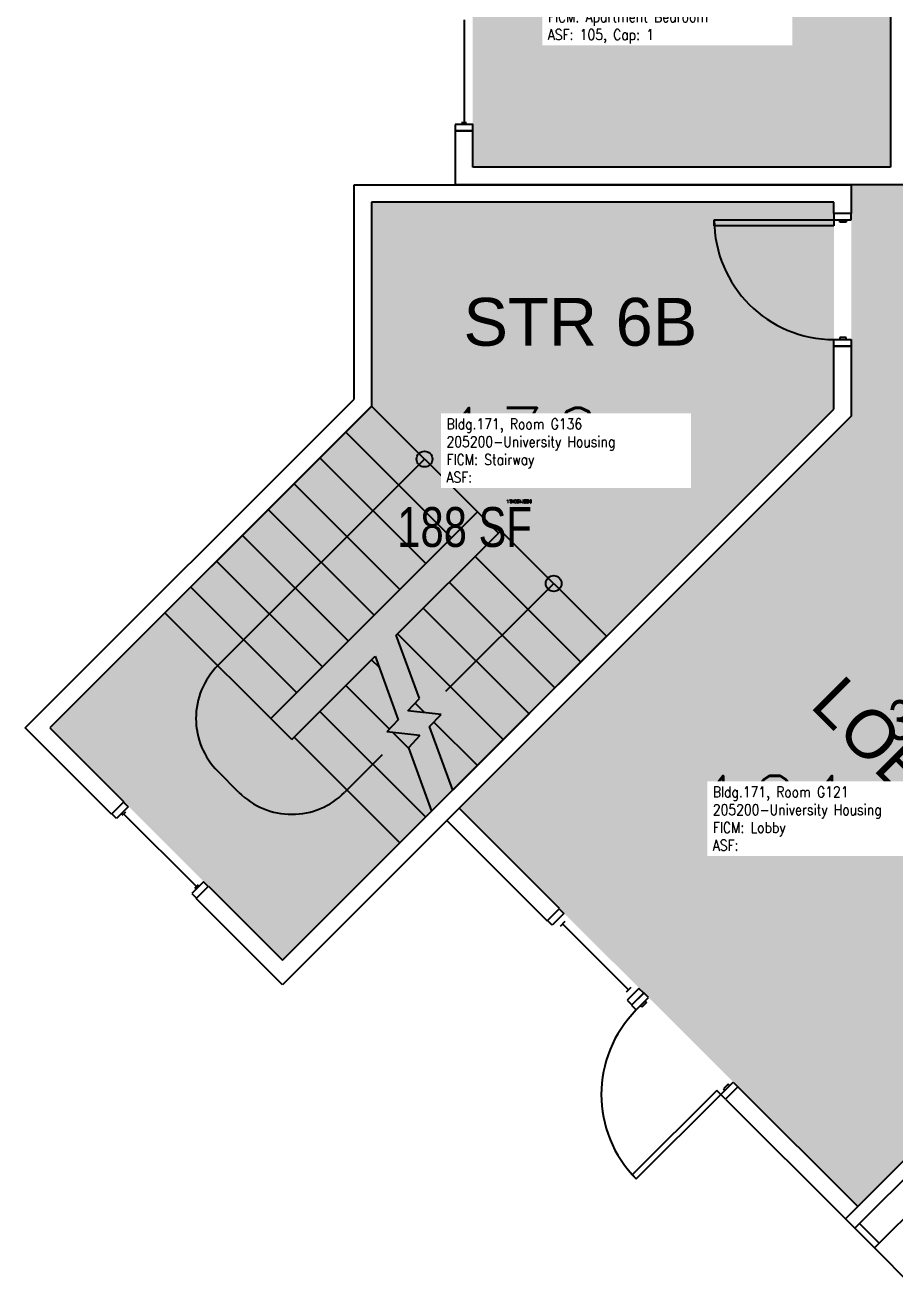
# Model space of a CAD drawing. Header units: inches. Extents: x 1063 to 4030, y -1482 to 1669.
# Drawn here: x 1075.3 to 1337.1, y -269.1 to 110.6 of the extents above; entities that cross this region are included whole.
import ezdxf
from ezdxf.enums import TextEntityAlignment as Align

# ---------------------------------------------------------------- set-up
doc = ezdxf.new("R2010")
doc.units = ezdxf.units.IN
doc.header["$LTSCALE"] = 192
doc.header["$MEASUREMENT"] = 0
for name, color, linetype in [('A-AREA-IDEN', 1, 'Continuous'), ('A-DOOR', 2, 'Continuous'), ('A-FLOR', 3, 'Continuous'), ('A-GLAZ', 1, 'Continuous'), ('A-IDEN-RNUM', 7, 'Continuous'), ('A-IDEN-SNUM', 4, 'Continuous'), ('A-IDEN-VNUM', 4, 'Continuous'), ('A-WALL', 5, 'Continuous'), ('AREA-TEXT', 3, 'Continuous'), ('Rooms-Category-Color', 7, 'Continuous'), ('Rooms-College-Color', 7, 'Continuous'), ('Rooms-Department-Color', 7, 'Continuous'), ('Rooms-Division-Color', 7, 'Continuous'), ('Rooms-Information', 7, 'Continuous')]:
    doc.layers.add(name, color=color, linetype=linetype)
doc.styles.add('AREA', font='arial.ttf', dxfattribs={"width": 0.75, "height": 12})
doc.styles.add('ROOMSNUMBER', font='txt.shx', dxfattribs={"height": 0.03})
doc.styles.add('ROOMVNUMBER', font='simplex.shx', dxfattribs={"width": 0.85})
doc.styles.get("Standard").update_dxf_attribs({"font": 'arial.ttf'})

msp = doc.modelspace()

# ---------------------------------------------------------------- hatches: boundary and pattern name
at = {"layer": 'A-FLOR'}
h = msp.add_hatch(color=256, dxfattribs=at)
edge = h.paths.add_edge_path()
edge.add_line((1194.245020358653, -18.08046209735687), (1196.825108389999, -18.08046209735687))
edge.add_ellipse((1195.535064374326, -20.08046209735684), major_axis=(-1.682886443342664, 1.682886443342664), ratio=0.9999999999999756, start_angle=225.0000000000004, end_angle=282.1770934426653, ccw=False)
edge.add_line((1197.915025206435, -20.08046209735687), (1193.155103542217, -20.08046209735687))
edge.add_ellipse((1195.535064374326, -20.08046209735687), major_axis=(1.682886443342761, 1.682886443342761), ratio=0.9999999999999934, start_angle=77.8229065573388, end_angle=134.9999999999995, ccw=False)
edge = h.paths.add_edge_path()
edge.add_line((1196.825108389999, -18.08046209735687), (1194.245020358653, -18.08046209735687))
edge.add_ellipse((1195.535064374326, -20.08046209735684), major_axis=(-1.68288644334273, 1.68288644334273), ratio=0.999999999999943, start_angle=282.1770934426649, end_angle=347.82290655733834, ccw=False)
edge = h.paths.add_edge_path()
edge.add_line((1195.535064374326, -20.08046209735687), (1197.915025206435, -20.08046209735687))
edge.add_ellipse((1195.535064374326, -20.08046209735687), major_axis=(1.682886443342676, 1.682886443342676), ratio=0.9999999999999657, start_angle=225.000000000001, end_angle=314.99999999999903, ccw=False)
edge.add_line((1195.535064374326, -22.46042292946589), (1195.535064374326, -20.08046209735687))
edge = h.paths.add_edge_path()
edge.add_line((1193.155103542217, -20.08046209735687), (1195.535064374326, -20.0804620973569))
edge.add_line((1195.535064374326, -20.08046209735687), (1195.535064374326, -22.46042292946586))
edge.add_ellipse((1195.535064374326, -20.08046209735684), major_axis=(-1.682886443342679, 1.682886443342679), ratio=0.9999999999999681, start_angle=45.00000000000131, end_angle=135.0000000000046, ccw=False)
h = msp.add_hatch(color=256, dxfattribs=at)
edge = h.paths.add_edge_path()
edge.add_line((1233.135893754215, -55.55712193054552), (1235.715981785561, -55.55712193054552))
edge.add_ellipse((1234.425937769888, -57.55712193054549), major_axis=(-1.682886443342664, 1.682886443342664), ratio=0.9999999999999756, start_angle=225.0000000000004, end_angle=282.1770934426653, ccw=False)
edge.add_line((1236.805898601997, -57.55712193054552), (1232.045976937779, -57.55712193054552))
edge.add_ellipse((1234.425937769888, -57.55712193054549), major_axis=(1.682886443342746, 1.682886443342746), ratio=0.9999999999999953, start_angle=77.82290655733908, end_angle=134.9999999999999, ccw=False)
edge = h.paths.add_edge_path()
edge.add_line((1235.71598178556, -55.55712193054552), (1233.135893754215, -55.55712193054552))
edge.add_ellipse((1234.425937769888, -57.55712193054552), major_axis=(-1.682886443342751, 1.682886443342751), ratio=0.999999999999943, start_angle=282.1770934426653, end_angle=347.822906557338, ccw=False)
edge = h.paths.add_edge_path()
edge.add_line((1234.425937769888, -57.55712193054552), (1236.805898601997, -57.55712193054552))
edge.add_ellipse((1234.425937769888, -57.55712193054552), major_axis=(1.682886443342676, 1.682886443342676), ratio=0.9999999999999657, start_angle=225.000000000001, end_angle=314.99999999999903, ccw=False)
edge.add_line((1234.425937769888, -59.93708276265454), (1234.425937769888, -57.55712193054552))
edge = h.paths.add_edge_path()
edge.add_line((1232.045976937779, -57.55712193054552), (1234.425937769888, -57.55712193054555))
edge.add_line((1234.425937769888, -57.55712193054552), (1234.425937769888, -59.93708276265451))
edge.add_ellipse((1234.425937769888, -57.55712193054552), major_axis=(1.682886443342732, 1.682886443342732), ratio=0.9999999999999946, start_angle=134.9999999999999, end_angle=225.0000000000001, ccw=False)
at = {"layer": 'Rooms-Category-Color', "true_color": 0x728ef3}
msp.add_hatch(color=171, dxfattribs=at).paths.add_polyline_path([(1335.813858092965, 67.88794663843669), (1210.063858092976, 67.87499999770785), (1210.063858093041, 186.624999997706), (1335.813858093027, 186.6249999976387)])
at = {"layer": 'Rooms-Category-Color', "true_color": 0xadadad}
for points in [[(1324.025364656535, 62.56892452026949), (1401.063858093238, 62.56892452026949), (1401.063858093238, -16.305648585409), (1444.038317028009, -59.2801075198463), (1438.735016144102, -64.58340840375347), (1444.391870393594, -70.24026265324589), (1447.92740429536, -66.7047287431448), (1476.211675565693, -94.98899996346204), (1475.151015395149, -96.04966013650672), (1477.97944252323, -98.87808725791852), (1480.031053306331, -96.80740014868934), (1480.325871780136, -96.51463008308929), (1486.730098019179, -101.9719239685713), (1514.748977475411, -129.9908034247956), (1460.611132304377, -184.1286485958258), (1454.954278054884, -178.4717943463334), (1451.418744153119, -182.0073282564347), (1429.498659992684, -160.0872441132425), (1427.775088197776, -161.8108178961744), (1427.33312839949, -161.368893588129), (1421.410644569397, -155.4468853451293), (1424.239327216406, -152.6182026914503), (1421.410900088325, -149.7897755700384), (1325.951256986801, -245.2489633888276), (1205.964889827132, -125.2625962291591), (1324.025364656535, -7.202121399754816)], [(1082.751532775072, -101.0441885432162), (1152.755104542844, -171.0477603109885), (1318.775364656535, -5.027500197296092), (1318.775364656535, 57.31892452026949), (1179.565024636098, 57.31892452026949), (1179.565024636098, -4.230696682189119)]]:
    msp.add_hatch(color=253, dxfattribs=at).paths.add_polyline_path(points)
at = {"layer": 'Rooms-College-Color', "true_color": 0xadadad}
for points in [[(1335.813858092965, 67.88794663843669), (1210.063858092976, 67.87499999770785), (1210.063858093041, 186.624999997706), (1335.813858093027, 186.6249999976387)], [(1324.025364656535, 62.56892452026949), (1401.063858093238, 62.56892452026949), (1401.063858093238, -16.305648585409), (1444.038317028009, -59.2801075198463), (1438.735016144102, -64.58340840375347), (1444.391870393594, -70.24026265324589), (1447.92740429536, -66.7047287431448), (1476.211675565693, -94.98899996346204), (1475.151015395149, -96.04966013650672), (1477.97944252323, -98.87808725791852), (1480.031053306331, -96.80740014868934), (1480.325871780136, -96.51463008308929), (1486.730098019179, -101.9719239685713), (1514.748977475411, -129.9908034247956), (1460.611132304377, -184.1286485958258), (1454.954278054884, -178.4717943463334), (1451.418744153119, -182.0073282564347), (1429.498659992684, -160.0872441132425), (1427.775088197776, -161.8108178961744), (1427.33312839949, -161.368893588129), (1421.410644569397, -155.4468853451293), (1424.239327216406, -152.6182026914503), (1421.410900088325, -149.7897755700384), (1325.951256986801, -245.2489633888276), (1205.964889827132, -125.2625962291591), (1324.025364656535, -7.202121399754816)], [(1082.751532775072, -101.0441885432162), (1152.755104542844, -171.0477603109885), (1318.775364656535, -5.027500197296092), (1318.775364656535, 57.31892452026949), (1179.565024636098, 57.31892452026949), (1179.565024636098, -4.230696682189119)]]:
    msp.add_hatch(color=253, dxfattribs=at).paths.add_polyline_path(points)
at = {"layer": 'Rooms-Department-Color', "true_color": 0x604aed}
msp.add_hatch(color=173, dxfattribs=at).paths.add_polyline_path([(1335.813858092965, 67.88794663843669), (1210.063858092976, 67.87499999770785), (1210.063858093041, 186.624999997706), (1335.813858093027, 186.6249999976387)])
at = {"layer": 'Rooms-Department-Color', "true_color": 0xacacac}
for points in [[(1324.025364656535, 62.56892452026949), (1401.063858093238, 62.56892452026949), (1401.063858093238, -16.305648585409), (1444.038317028009, -59.2801075198463), (1438.735016144102, -64.58340840375347), (1444.391870393594, -70.24026265324589), (1447.92740429536, -66.7047287431448), (1476.211675565693, -94.98899996346204), (1475.151015395149, -96.04966013650672), (1477.97944252323, -98.87808725791852), (1480.031053306331, -96.80740014868934), (1480.325871780136, -96.51463008308929), (1486.730098019179, -101.9719239685713), (1514.748977475411, -129.9908034247956), (1460.611132304377, -184.1286485958258), (1454.954278054884, -178.4717943463334), (1451.418744153119, -182.0073282564347), (1429.498659992684, -160.0872441132425), (1427.775088197776, -161.8108178961744), (1427.33312839949, -161.368893588129), (1421.410644569397, -155.4468853451293), (1424.239327216406, -152.6182026914503), (1421.410900088325, -149.7897755700384), (1325.951256986801, -245.2489633888276), (1205.964889827132, -125.2625962291591), (1324.025364656535, -7.202121399754816)], [(1082.751532775072, -101.0441885432162), (1152.755104542844, -171.0477603109885), (1318.775364656535, -5.027500197296092), (1318.775364656535, 57.31892452026949), (1179.565024636098, 57.31892452026949), (1179.565024636098, -4.230696682189119)]]:
    msp.add_hatch(color=253, dxfattribs=at).paths.add_polyline_path(points)
at = {"layer": 'Rooms-Division-Color', "true_color": 0x604aed}
msp.add_hatch(color=173, dxfattribs=at).paths.add_polyline_path([(1335.813858092965, 67.88794663843669), (1210.063858092976, 67.87499999770785), (1210.063858093041, 186.624999997706), (1335.813858093027, 186.6249999976387)])
at = {"layer": 'Rooms-Division-Color', "true_color": 0xadadad}
for points in [[(1324.025364656535, 62.56892452026949), (1401.063858093238, 62.56892452026949), (1401.063858093238, -16.305648585409), (1444.038317028009, -59.2801075198463), (1438.735016144102, -64.58340840375347), (1444.391870393594, -70.24026265324589), (1447.92740429536, -66.7047287431448), (1476.211675565693, -94.98899996346204), (1475.151015395149, -96.04966013650672), (1477.97944252323, -98.87808725791852), (1480.031053306331, -96.80740014868934), (1480.325871780136, -96.51463008308929), (1486.730098019179, -101.9719239685713), (1514.748977475411, -129.9908034247956), (1460.611132304377, -184.1286485958258), (1454.954278054884, -178.4717943463334), (1451.418744153119, -182.0073282564347), (1429.498659992684, -160.0872441132425), (1427.775088197776, -161.8108178961744), (1427.33312839949, -161.368893588129), (1421.410644569397, -155.4468853451293), (1424.239327216406, -152.6182026914503), (1421.410900088325, -149.7897755700384), (1325.951256986801, -245.2489633888276), (1205.964889827132, -125.2625962291591), (1324.025364656535, -7.202121399754816)], [(1082.751532775072, -101.0441885432162), (1152.755104542844, -171.0477603109885), (1318.775364656535, -5.027500197296092), (1318.775364656535, 57.31892452026949), (1179.565024636098, 57.31892452026949), (1179.565024636098, -4.230696682189119)]]:
    msp.add_hatch(color=253, dxfattribs=at).paths.add_polyline_path(points)

# ---------------------------------------------------------------- linework, layer by layer
at = {"layer": 'A-DOOR'}
for p, q in [((1324.025364656535, 53.9439245202696), (1318.775364656535, 53.9439245202696)), ((1318.775364656535, 53.9439245202696), (1318.775364656535, 51.9439245202696)), ((1324.025364656535, 51.9439245202696), (1324.025364656535, 53.9439245202696)), ((1282.775364656535, 50.19392452026943), (1282.775364656535, 51.94392452026943)), ((1282.775364656535, 51.94392452026943), (1318.775364656535, 51.9439245202696)), ((1318.775364656535, 50.1939245202696), (1282.775364656535, 50.19392452026943)), ((1318.775364656535, 51.9439245202696), (1318.775364656535, 50.1939245202696)), ((1318.775364656535, 51.9439245202696), (1324.025364656535, 51.9439245202696)), ((1320.525364656535, 51.3189245202696), (1320.525364656535, 51.9439245202696)), ((1320.525364656535, 51.9439245202696), (1322.525364656535, 51.9439245202696)), ((1322.525364656535, 51.3189245202696), (1320.525364656535, 51.3189245202696)), ((1322.525364656535, 51.9439245202696), (1322.525364656535, 51.3189245202696)), ((1318.775364656535, 13.94392452026958), (1318.775364656535, 15.94392452026958)), ((1318.775364656535, 15.94392452026958), (1324.025364656535, 15.9439245202696)), ((1322.525364656535, 16.5689245202696), (1320.525364656535, 16.5689245202696)), ((1320.525364656535, 16.5689245202696), (1320.525364656535, 15.9439245202696)), ((1320.525364656535, 15.9439245202696), (1322.525364656535, 15.9439245202696)), ((1322.525364656535, 15.9439245202696), (1322.525364656535, 16.5689245202696)), ((1324.025364656535, 15.9439245202696), (1324.025364656535, 13.9439245202696)), ((1324.025364656535, 13.9439245202696), (1318.775364656535, 13.94392452026958)), ((1261.604767590018, -180.902473992045), (1257.892456988789, -184.6147845932744)), ((1263.018981152391, -182.3166875544181), (1261.604767590018, -180.902473992045)), ((1257.892456988789, -184.6147845932744), (1259.306670551162, -186.0289981556475)), ((1259.306670551162, -186.0289981556475), (1263.018981152391, -182.3166875544181)), ((1260.544107418238, -184.791561288571), (1261.958320980611, -183.3773477261979)), ((1260.98604915648, -185.2335030268126), (1260.544107418238, -184.791561288571)), ((1262.400262718853, -183.8192894644395), (1260.98604915648, -185.2335030268126)), ((1261.958320980611, -183.3773477261979), (1262.400262718853, -183.8192894644395)), ((1284.762514673878, -211.4848422783631), (1288.474825275107, -207.7725316771337)), ((1286.972223365085, -208.3912501106719), (1285.558009802712, -209.805463673045)), ((1285.999951540954, -210.2474054112866), (1287.414165103327, -208.8331918489135)), ((1287.414165103327, -208.8331918489135), (1286.972223365085, -208.3912501106719)), ((1288.474825275107, -207.7725316771337), (1289.88903883748, -209.1867452395068)), ((1283.525077806801, -210.2474054112866), (1258.069233684085, -235.7032495340025)), ((1259.306670551162, -236.9406864010789), (1284.762514673878, -211.4848422783631)), ((1284.762514673878, -211.4848422783631), (1283.525077806801, -210.2474054112866)), ((1286.176728236251, -212.8990558407362), (1284.762514673878, -211.4848422783631)), ((1285.558009802712, -209.805463673045), (1285.999951540954, -210.2474054112866)), ((1289.88903883748, -209.1867452395068), (1286.176728236251, -212.8990558407362)), ((1258.069233684085, -235.7032495340025), (1259.306670551162, -236.9406864010789)), ((1326.48179692197, -250.3757328591781), (1325.067590257224, -251.7899395272583)), ((1332.404044019228, -256.2979799564372), (1326.481796922022, -250.3757328592301)), ((1326.481796922022, -250.3757328592301), (1326.48179692197, -250.3757328591781)), ((1325.067590257224, -251.7899395272583), (1330.989829462843, -257.7121925247976)), ((1330.989829462843, -257.7121925247976), (1332.404044019228, -256.2979799564374))]:
    msp.add_line(p, q, dxfattribs=at)
for centre, radius, start, end in [((1318.775364656535, 51.9439245202696), 36, 180, 270), ((1284.762514673878, -211.4848422783631), 36.00000000000001, 135.0000000000004, 225.0000000000004)]:
    msp.add_arc(centre, radius, start, end, dxfattribs=at)
at = {"layer": 'A-FLOR'}
for p, q in [((1179.625161797629, -4.170559520659509), (1082.751532775072, -101.0441885432164)), ((1179.625161797629, -4.170559520659509), (1211.444966951023, -35.99036467405421)), ((1133.30966762991, -82.30585884177293), (1195.535064374326, -20.08046209735687)), ((1188.110443171867, -59.32488845321018), (1156.290638018473, -27.50508329981557)), ((1211.444966951023, -35.99036467405421), (1149.219570206607, -98.21576141847027)), ((1217.80892848058, -42.35432620361047), (1211.444966952392, -35.99036467542317)), ((1187.044071639945, -73.11918290709508), (1218.51603519319, -41.64721935384861)), ((1218.51603519319, -41.64721935384819), (1250.335840346585, -73.4670245072428)), ((1234.425937769888, -57.55712193054552), (1201.899025835307, -90.08403386512748)), ((1155.583531667589, -104.5797228794525), (1117.399765053212, -66.39595626507565)), ((1193.995974159663, -92.21937810227001), (1187.044071639945, -73.11918290709508)), ((1250.335840346585, -73.46702450724246), (1204.026057969312, -119.7768068845181)), ((1155.583531667589, -104.5797228794525), (1180.680110609266, -79.48314393777417)), ((1180.680110609266, -79.48314393777417), (1187.632013128984, -98.58333913294905)), ((1179.625162227931, -80.5380923191093), (1181.887506332485, -82.80043642366269)), ((1171.846987634879, -88.31626691216155), (1184.948417504648, -101.4176967819297)), ((1190.536902688609, -95.8727771440038), (1193.995974159663, -92.21937810227001)), ((1192.687952825241, -93.60088291641881), (1195.535064804629, -96.44799489580652)), ((1187.632013128984, -98.58333913294905), (1184.172941657931, -102.2367381746829)), ((1200.533226920648, -97.02321264760934), (1190.536902688609, -95.8727771440038)), ((1197.074155449594, -100.6766116893431), (1200.533226920648, -97.02321264760934)), ((1194.169265889969, -103.3871736782884), (1184.172941657931, -102.2367381746829)), ((1185.974830852861, -102.444110130143), (1190.789680983165, -107.2589602604464)), ((1204.026057969312, -119.7768068845181), (1197.074155449594, -100.6766116893431)), ((1194.169265889969, -103.3871736782884), (1190.710194418915, -107.0405727200222)), ((1182.807142743271, -109.1759169571647), (1171.493434244287, -120.4896254561494)), ((1190.710194418915, -107.0405727200222), (1197.662096938634, -126.1407679151972)), ((1139.673629090892, -120.4896254561499), (1133.30966762991, -114.1256639951676)), ((1197.662096938634, -126.1407679151972), (1152.755104542844, -171.0477603109886))]:
    msp.add_line(p, q, dxfattribs=at)
at = {"layer": 'A-FLOR', "extrusion": (-0.7071067811865474, -0.7071067811865477, 3.32477980753808e-29)}
for p, q in [((1203.666792357971, -43.76853926710612), (1171.846987204576, -11.94873411371145)), ((1195.888617764919, -51.54671386015821), (1164.068812611525, -19.72690870676388)), ((1180.332268578815, -67.10306304626238), (1148.51246342542, -35.28325789286748)), ((1172.554093985763, -74.88123763931435), (1140.734288832368, -43.06143248591979)), ((1202.959686007087, -57.20356853995258), (1234.779491160481, -89.02337369334714)), ((1164.068813041828, -96.0944415052137), (1195.888618195223, -127.9142466586082)), ((1156.290638448776, -103.8726160982659), (1188.110443602171, -135.6924212516604))]:
    msp.add_line(p, q, dxfattribs=at)
at = {"layer": 'A-FLOR', "extrusion": (-0.5262971901716783, -0.526297190171679, -0.667849185995455)}
for p, q in [((1164.775919392711, -82.6594122323666), (1132.956114239317, -50.83960707897194)), ((1156.997744799659, -90.43758682541883), (1125.177939646264, -58.61778167202405)), ((1187.403336820983, -72.7599177260575), (1219.223141974378, -104.579722879452))]:
    msp.add_line(p, q, dxfattribs=at)
at = {"layer": 'A-FLOR', "extrusion": (-0.7071067811865474, -0.7071067811865477, 3.311691909859753e-29)}
msp.add_line((1210.737860600138, -49.42539394690027), (1242.557665753533, -81.24519910029517), dxfattribs=at)
at = {"layer": 'A-FLOR', "extrusion": (-0.7071067811865476, -0.7071067811865475, 3.364043500573059e-29)}
msp.add_line((1195.181511414035, -64.98174313300512), (1227.001316567429, -96.80154828639957), dxfattribs=at)
at = {"layer": 'A-FLOR', "extrusion": (0.5274048229546239, 0.5274048229546243, 0.6660993210088143)}
msp.add_line((1198.382176784016, -99.29510687519408), (1211.444967381326, -112.3578974725038), dxfattribs=at)
at = {"layer": 'A-FLOR'}
for centre in [(1195.535064374326, -20.08046209735687), (1234.425937769888, -57.55712193054552)]:
    msp.add_circle(centre, 2.379960832109027, dxfattribs=at)
for centre, radius, start, end in [((1149.219570206607, -98.21576141847027), 22.49999999999999, 134.9999999999931, 225.0000000000069), ((1155.583531667589, -104.5797228794525), 22.50000000000002, 225.0000000000069, 315.0000000000092)]:
    msp.add_arc(centre, radius, start, end, dxfattribs=at)
for points in [[(1209.323647037766, -84.78073300622822), (1207.202326694206, -82.65941266266856), (1201.899025835307, -90.08403386512748)], [(1175.382521540812, -114.479217816064), (1177.503841884372, -116.6005381596236), (1182.807142743271, -109.1759169571647)]]:
    msp.add_solid(points, dxfattribs=at)
at = {"layer": 'A-GLAZ'}
for p, q in [((1207.438858093251, 112.2566796001672), (1207.438858093252, 81.25667960016719)), ((1208.188858093252, 81.25667960016719), (1206.688858093252, 81.25667960016719)), ((1101.401474344018, -126.9419746193254), (1104.937008249951, -123.4064407133927)), ((1106.351221812325, -124.8206542757658), (1102.815687906392, -128.3561881816985)), ((1104.937008249951, -123.4064407133927), (1106.351221812325, -124.8206542757658)), ((1102.815687906392, -128.3561881816985), (1101.401474344018, -126.9419746193254)), ((1105.467338335841, -126.4116445334355), (1104.406678164061, -127.4723047052153)), ((1126.857318466734, -148.8622848361084), (1104.937008249951, -126.9419746193254)), ((1128.978638810294, -147.4480712737353), (1125.443104904361, -150.983605179668)), ((1130.392852372667, -148.8622848361084), (1128.978638810294, -147.4480712737353)), ((1125.443104904361, -150.983605179668), (1126.857318466734, -152.3978187420411)), ((1127.387648552624, -148.3319547502185), (1126.326988380844, -149.3926149219982)), ((1126.857318466734, -152.3978187420411), (1130.392852372667, -148.8622848361084)), ((1232.525001213721, -159.0705521229104), (1236.060535119654, -155.5350182169777)), ((1236.060535119654, -155.5350182169777), (1237.474748682027, -156.9492317793508)), ((1233.939214776094, -160.4847656852835), (1232.525001213721, -159.0705521229104)), ((1237.474748682027, -156.9492317793508), (1233.939214776094, -160.4847656852835)), ((1237.82830207262, -159.4241055135037), (1236.414088510247, -160.8383190758768)), ((1237.121195291434, -160.1312122946902), (1256.920185164657, -179.9302021679134)), ((1257.627291945844, -179.2230953867269), (1256.21307838347, -180.6373089491)), ((1260.102165679996, -179.5766487773202), (1256.566631774064, -183.1121826832529)), ((1257.980845336437, -184.526396245626), (1261.51637924237, -180.9908623396933)), ((1261.51637924237, -180.9908623396933), (1260.102165679996, -179.5766487773202)), ((1256.566631774064, -183.1121826832529), (1257.980845336437, -184.526396245626))]:
    msp.add_line(p, q, dxfattribs=at)
msp.add_lwpolyline([(1204.813858093252, 80.75667960016628), (1204.813858093252, 78.75667960016628), (1210.063858093252, 78.75667960016719), (1210.063858093252, 80.75667960016719)], close=True, dxfattribs=at)
at = {"layer": 'A-WALL'}
for p, q in [((1335.813858093238, 186.6249999978733), (1335.813858093238, 67.87499999787424)), ((1204.813858093252, 78.75667960016628), (1204.813858093252, 62.62499999787335)), ((1210.063858093252, 78.75667960016719), (1204.813858093252, 78.75667960016628)), ((1210.063858093252, 67.87499999787335), (1210.063858093252, 78.75667960016719)), ((1335.813858093238, 67.87499999787424), (1210.063858093252, 67.87499999787335)), ((1174.315024636098, 62.56892452026949), (1324.025364656535, 62.56892452026949)), ((1174.315024636098, -2.056075479730339), (1174.315024636098, 62.56892452026949)), ((1204.813858093252, 62.62499999787335), (1341.063858093238, 62.62499999787424)), ((1324.025364656535, 62.56892452026949), (1324.025364656535, 53.9439245202696)), ((1318.775364656535, 57.31892452026949), (1179.565024636098, 57.31892452026949)), ((1179.565024636098, 57.31892452026949), (1179.565024636098, -4.230696682189119)), ((1318.775364656535, 53.9439245202696), (1318.775364656535, 57.31892452026949)), ((1324.025364656535, 53.9439245202696), (1318.775364656535, 53.9439245202696)), ((1318.775364656535, -5.027500197296092), (1318.775364656535, 13.9439245202696)), ((1318.775364656535, 13.9439245202696), (1324.025364656535, 13.9439245202696)), ((1324.025364656535, 13.9439245202696), (1324.025364656535, -7.202121399754844)), ((1075.326911572613, -101.0441885432162), (1174.315024636098, -2.056075479730367)), ((1179.565024636098, -4.230696682189119), (1082.751532775072, -101.0441885432162)), ((1152.755104542844, -171.0477603109887), (1318.775364656535, -5.027500197296064)), ((1324.025364656535, -7.202121399754816), (1152.755104542844, -178.4723815134475)), ((1101.31308599637, -127.0303629669737), (1075.326911572613, -101.0441885432162)), ((1082.751532775072, -101.0441885432162), (1105.0253965976, -123.3180523657443)), ((1105.0253965976, -123.3180523657443), (1101.31308599637, -127.0303629669737)), ((1205.964889827132, -125.2625962291591), (1202.252579225902, -128.9749068303888)), ((1236.148923467302, -155.4466298693293), (1205.964889827132, -125.2625962291591)), ((1202.252579225902, -128.9749068303888), (1232.436612866073, -159.1589404705587)), ((1126.768930119086, -152.4862070896893), (1130.481240720315, -148.77389648846)), ((1130.481240720315, -148.77389648846), (1152.755104542844, -171.0477603109886)), ((1421.410900088325, -149.7897755700384), (1322.239174143857, -248.9615017483336)), ((1152.755104542844, -178.4723815134474), (1126.768930119086, -152.4862070896893)), ((1232.436612866073, -159.1589404705587), (1236.148923467302, -155.4466298693293)), ((1325.067601271938, -251.7899288697457), (1424.239327216406, -152.6182026914503)), ((1330.989829462844, -257.7121925247976), (1427.33312839949, -161.3688935881293)), ((1289.88903883748, -209.1867452395068), (1286.176728236251, -212.8990558407361)), ((1325.951256986801, -245.2489633888276), (1289.88903883748, -209.1867452395068)), ((1286.176728236251, -212.8990558407361), (1322.238946385572, -248.9612739900568)), ((1322.238946385572, -248.9612739900568), (1325.951256986801, -245.2489633888276)), ((1322.239174143857, -248.9615017483336), (1325.067601271938, -251.7899288697457)), ((1342.396649501555, -269.1190125635063), (1330.989829462844, -257.7121925247976))]:
    msp.add_line(p, q, dxfattribs=at)

# ---------------------------------------------------------------- texts
at = {"layer": 'A-AREA-IDEN'}
msp.add_text('STR 6B', height=14.4, dxfattribs=at).set_placement((1242.460631188592, 14.07222833377705), align=Align.CENTER)
msp.add_text('LOBBY', height=14.4, rotation=315, dxfattribs=at).set_placement((1334.93616096893, -118.3079058536096), align=Align.CENTER)
at = {"layer": 'A-IDEN-RNUM', "style": 'ROOMSNUMBER', "width": 0.85}
msp.add_text('0136-00', height=1, dxfattribs=at).set_placement((1224.013463376425, -32.84969252661449), align=Align.MIDDLE_CENTER)
at = {"layer": 'A-IDEN-SNUM', "style": 'ROOMSNUMBER', "width": 0.85}
msp.add_text('1710G13600', height=1, dxfattribs=at).set_placement((1224.013463376425, -32.84969252661449), align=Align.MIDDLE_CENTER)
at = {"layer": 'A-IDEN-VNUM', "style": 'ROOMVNUMBER', "width": 0.85}
for s, p in [('106A', (1265.446562910338, 116.3508523139699)), ('136', (1224.460631188629, -15.92777166618612)), ('121', (1300.995035472028, -126.7931872278482))]:
    msp.add_text(s, height=22.5, dxfattribs=at).set_placement(p, align=Align.MIDDLE_CENTER)
at = {"layer": 'AREA-TEXT', "style": 'AREA', "width": 0.75}
for s, p in [('188 SF', (1207.604385480857, -40.54144587571225)), ('311 SF', (1355.434637745695, -98.67384362159618))]:
    msp.add_text(s, height=12, dxfattribs=at).set_placement(p, align=Align.MIDDLE_CENTER)

# ---------------------------------------------------------------- next in the draw order: texts
at = {"layer": 'Rooms-Information', "char_height": 3.214285714285714, "width": 72, "attachment_point": 7, "style": 'ROOMVNUMBER', "bg_fill": 3, "box_fill_scale": 1.5, "bg_fill_color": 256, "bg_fill_true_color": 13158600, "bg_fill_transparency": 0}
for s, insert in [('Bldg.171, Room G106A^M^J205200-University Housing^M^JFICM: Apartment Bedroom^M^JASF: 105, Cap: 1', (1232.660848624624, 105.1008523139699)), ('Bldg.171, Room G136^M^J205200-University Housing^M^JFICM: Stairway^M^JASF: ', (1202.148131188629, -27.17777166618612)), ('Bldg.171, Room G121^M^J205200-University Housing^M^JFICM: Lobby^M^JASF: ', (1282.325392614885, -138.0431872278482))]:
    msp.add_mtext(s, dxfattribs=dict(at, insert=insert))

doc.saveas('drawing.dxf')
